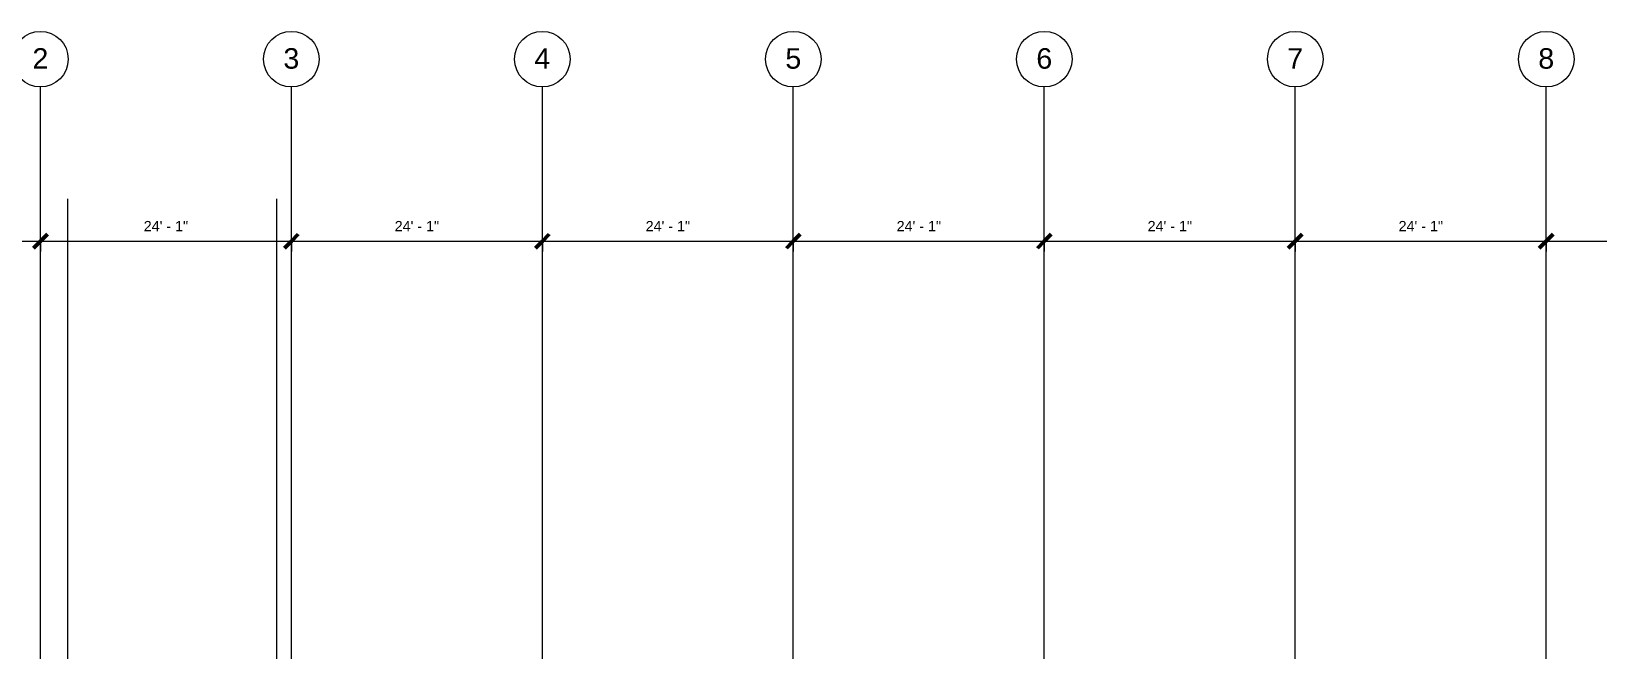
# Model space of a CAD drawing. Header units: inches. Extents: x 21836 to 26424, y -23174 to -20350.
# Drawn here: x 22786 to 24590, y -21074 to -20362 of the extents above; entities that cross this region are included whole.
import ezdxf

# ---------------------------------------------------------------- set-up
doc = ezdxf.new("R2010")
doc.units = ezdxf.units.IN
doc.header["$MEASUREMENT"] = 0
doc.linetypes.add('Grid Line 1_2_', pattern=[0.875, 0.5, -0.125, 0.125, -0.125])
for name, color, linetype, lineweight in [('A-ANNO-DIMS', 211, 'Continuous', 9), ('A-ANNO-DIMS-128', 211, 'Continuous', 9), ('A-DETL', 90, 'Continuous', 9), ('S-GRID', 1, 'Continuous', 9), ('S-GRID-IDEN', 1, 'Continuous', 9)]:
    doc.layers.add(name, color=color, linetype=linetype, lineweight=lineweight)
doc.styles.add('Arial', font='arial.ttf', dxfattribs={"height": 23.60479})
doc.styles.add('Arial_1', font='arial.ttf', dxfattribs={"height": 11.802395})
doc.dimstyles.new('Linear_-_3_32__Arial', dxfattribs={"dimscale": 12, "dimtxt": 12, "dimasz": 1.333333, "dimexe": 1, "dimexo": 0.666667, "dimgap": 0.666667, "dimtad": 1, "dimdec": 0, "dimzin": 1, "dimdsep": 46, "dimlunit": 4, "dimtxsty": 'Arial_1', "dimblk1": 'OBLIQUE', "dimblk2": 'OBLIQUE', "dimsah": 1, "dimcen": 0.09, "dimdle": 1, "dimazin": 0, "dimtfac": 1, "dimtdec": 4, "dimtix": 1, "dimtmove": 0, "dimatfit": 3, "dimfxl": 1, "dimtvp": 1, "dimtfill": 1, "dimfrac": 2, "dimtolj": 1, "dimtzin": 0, "dimarcsym": 2})

# ---------------------------------------------------------------- blocks, each defined once
blk = doc.blocks.new('Grid - Grid Head - Circle-14747-First Floor Plan')
at = {"layer": 'S-GRID-IDEN'}
blk.add_circle((0, 0), 0.25, dxfattribs=at)
blk = doc.blocks.new('DIMBLOCK1-First Floor Plan')
at = {"layer": 'A-ANNO-DIMS-128', "lineweight": 50}
for p, q in [((22076.4, -20603.7), (22084.4, -20595.7)), ((22796.4, -20603.7), (22804.4, -20595.7)), ((22076.4, -20603.7), (22068.4, -20611.7)), ((22796.4, -20603.7), (22788.4, -20611.7))]:
    blk.add_line(p, q, dxfattribs=at)
at = {"layer": 'A-ANNO-DIMS-128'}
for p, q in [((22064.4, -20603.7), (22796.4, -20603.7)), ((22076.4, -20600.4), (22076.4, -20615.7)), ((22076.4, -20603.7), (22076.4, -20600.4)), ((22796.4, -20600.4), (22796.4, -20615.7)), ((22796.4, -20603.7), (22796.4, -20600.4))]:
    blk.add_line(p, q, dxfattribs=at)
at = {"layer": 'A-ANNO-DIMS-128', "color": 0, "insert": (22410.9, -20580.4), "char_height": 11.8, "width": 61.145, "attachment_point": 1, "line_spacing_factor": 0.938532, "style": 'Arial_1', "bg_fill": 3, "box_fill_scale": 1.25, "bg_fill_color": 0, "bg_fill_transparency": 0}
blk.add_mtext('60\' - 0"', dxfattribs=at)
blk = doc.blocks.new('_Oblique')
at = {"color": 0, "linetype": 'ByBlock', "lineweight": -2}
blk.add_line((-0.5, -0.5), (0.5, 0.5), dxfattribs=at)
blk = doc.blocks.new('DIMBLOCK2-First Floor Plan')
at = {"layer": 'A-ANNO-DIMS-128', "lineweight": 50}
for p, q in [((22796.4, -20603.7), (22804.4, -20595.7)), ((23085.4, -20603.7), (23093.4, -20595.7)), ((22796.4, -20603.7), (22788.4, -20611.7)), ((23085.4, -20603.7), (23077.4, -20611.7))]:
    blk.add_line(p, q, dxfattribs=at)
at = {"layer": 'A-ANNO-DIMS-128'}
for p, q in [((22796.4, -20600.4), (22796.4, -20615.7)), ((22796.4, -20603.7), (22796.4, -20600.4)), ((22796.4, -20603.7), (23085.4, -20603.7)), ((23085.4, -20600.4), (23085.4, -20615.7)), ((23085.4, -20603.7), (23085.4, -20600.4))]:
    blk.add_line(p, q, dxfattribs=at)
at = {"layer": 'A-ANNO-DIMS-128', "color": 0, "insert": (22915.4, -20580.4), "char_height": 11.8, "width": 61.145, "attachment_point": 1, "line_spacing_factor": 0.938532, "style": 'Arial_1', "bg_fill": 3, "box_fill_scale": 1.25, "bg_fill_color": 0, "bg_fill_transparency": 0}
blk.add_mtext('24\' - 1"', dxfattribs=at)
blk = doc.blocks.new('DIMBLOCK3-First Floor Plan')
at = {"layer": 'A-ANNO-DIMS-128', "lineweight": 50}
for p, q in [((23085.4, -20603.7), (23093.4, -20595.7)), ((23374.4, -20603.7), (23382.4, -20595.7)), ((23085.4, -20603.7), (23077.4, -20611.7)), ((23374.4, -20603.7), (23366.4, -20611.7))]:
    blk.add_line(p, q, dxfattribs=at)
at = {"layer": 'A-ANNO-DIMS-128'}
for p, q in [((23085.4, -20600.4), (23085.4, -20615.7)), ((23085.4, -20603.7), (23085.4, -20600.4)), ((23085.4, -20603.7), (23374.4, -20603.7)), ((23374.4, -20600.4), (23374.4, -20615.7)), ((23374.4, -20603.7), (23374.4, -20600.4))]:
    blk.add_line(p, q, dxfattribs=at)
at = {"layer": 'A-ANNO-DIMS-128', "color": 0, "insert": (23204.4, -20580.4), "char_height": 11.8, "width": 61.145, "attachment_point": 1, "line_spacing_factor": 0.938532, "style": 'Arial_1', "bg_fill": 3, "box_fill_scale": 1.25, "bg_fill_color": 0, "bg_fill_transparency": 0}
blk.add_mtext('24\' - 1"', dxfattribs=at)
blk = doc.blocks.new('DIMBLOCK4-First Floor Plan')
at = {"layer": 'A-ANNO-DIMS-128', "lineweight": 50}
for p, q in [((23374.4, -20603.7), (23382.4, -20595.7)), ((23663.4, -20603.7), (23671.4, -20595.7)), ((23374.4, -20603.7), (23366.4, -20611.7)), ((23663.4, -20603.7), (23655.4, -20611.7))]:
    blk.add_line(p, q, dxfattribs=at)
at = {"layer": 'A-ANNO-DIMS-128'}
for p, q in [((23374.4, -20600.4), (23374.4, -20615.7)), ((23374.4, -20603.7), (23374.4, -20600.4)), ((23374.4, -20603.7), (23663.4, -20603.7)), ((23663.4, -20600.4), (23663.4, -20615.7)), ((23663.4, -20603.7), (23663.4, -20600.4))]:
    blk.add_line(p, q, dxfattribs=at)
at = {"layer": 'A-ANNO-DIMS-128', "color": 0, "insert": (23493.4, -20580.4), "char_height": 11.8, "width": 61.145, "attachment_point": 1, "line_spacing_factor": 0.938532, "style": 'Arial_1', "bg_fill": 3, "box_fill_scale": 1.25, "bg_fill_color": 0, "bg_fill_transparency": 0}
blk.add_mtext('24\' - 1"', dxfattribs=at)
blk = doc.blocks.new('DIMBLOCK5-First Floor Plan')
at = {"layer": 'A-ANNO-DIMS-128', "lineweight": 50}
for p, q in [((23663.4, -20603.7), (23671.4, -20595.7)), ((23952.4, -20603.7), (23960.4, -20595.7)), ((23663.4, -20603.7), (23655.4, -20611.7)), ((23952.4, -20603.7), (23944.4, -20611.7))]:
    blk.add_line(p, q, dxfattribs=at)
at = {"layer": 'A-ANNO-DIMS-128'}
for p, q in [((23663.4, -20600.4), (23663.4, -20615.7)), ((23663.4, -20603.7), (23663.4, -20600.4)), ((23663.4, -20603.7), (23952.4, -20603.7)), ((23952.4, -20600.4), (23952.4, -20615.7)), ((23952.4, -20603.7), (23952.4, -20600.4))]:
    blk.add_line(p, q, dxfattribs=at)
at = {"layer": 'A-ANNO-DIMS-128', "color": 0, "insert": (23782.4, -20580.4), "char_height": 11.8, "width": 61.145, "attachment_point": 1, "line_spacing_factor": 0.938532, "style": 'Arial_1', "bg_fill": 3, "box_fill_scale": 1.25, "bg_fill_color": 0, "bg_fill_transparency": 0}
blk.add_mtext('24\' - 1"', dxfattribs=at)
blk = doc.blocks.new('DIMBLOCK6-First Floor Plan')
at = {"layer": 'A-ANNO-DIMS-128', "lineweight": 50}
for p, q in [((23952.4, -20603.7), (23960.4, -20595.7)), ((24241.4, -20603.7), (24249.4, -20595.7)), ((23952.4, -20603.7), (23944.4, -20611.7)), ((24241.4, -20603.7), (24233.4, -20611.7))]:
    blk.add_line(p, q, dxfattribs=at)
at = {"layer": 'A-ANNO-DIMS-128'}
for p, q in [((23952.4, -20600.4), (23952.4, -20615.7)), ((23952.4, -20603.7), (23952.4, -20600.4)), ((23952.4, -20603.7), (24241.4, -20603.7)), ((24241.4, -20600.4), (24241.4, -20615.7)), ((24241.4, -20603.7), (24241.4, -20600.4))]:
    blk.add_line(p, q, dxfattribs=at)
at = {"layer": 'A-ANNO-DIMS-128', "color": 0, "insert": (24071.4, -20580.4), "char_height": 11.8, "width": 61.145, "attachment_point": 1, "line_spacing_factor": 0.938532, "style": 'Arial_1', "bg_fill": 3, "box_fill_scale": 1.25, "bg_fill_color": 0, "bg_fill_transparency": 0}
blk.add_mtext('24\' - 1"', dxfattribs=at)
blk = doc.blocks.new('DIMBLOCK7-First Floor Plan')
at = {"layer": 'A-ANNO-DIMS-128', "lineweight": 50}
for p, q in [((24241.4, -20603.7), (24249.4, -20595.7)), ((24530.4, -20603.7), (24538.4, -20595.7)), ((24241.4, -20603.7), (24233.4, -20611.7)), ((24530.4, -20603.7), (24522.4, -20611.7))]:
    blk.add_line(p, q, dxfattribs=at)
at = {"layer": 'A-ANNO-DIMS-128'}
for p, q in [((24241.4, -20600.4), (24241.4, -20615.7)), ((24241.4, -20603.7), (24241.4, -20600.4)), ((24241.4, -20603.7), (24530.4, -20603.7)), ((24530.4, -20600.4), (24530.4, -20615.7)), ((24530.4, -20603.7), (24530.4, -20600.4))]:
    blk.add_line(p, q, dxfattribs=at)
at = {"layer": 'A-ANNO-DIMS-128', "color": 0, "insert": (24360.4, -20580.4), "char_height": 11.8, "width": 61.145, "attachment_point": 1, "line_spacing_factor": 0.938532, "style": 'Arial_1', "bg_fill": 3, "box_fill_scale": 1.25, "bg_fill_color": 0, "bg_fill_transparency": 0}
blk.add_mtext('24\' - 1"', dxfattribs=at)
blk = doc.blocks.new('DIMBLOCK8-First Floor Plan')
at = {"layer": 'A-ANNO-DIMS-128', "lineweight": 50}
for p, q in [((24530.4, -20603.7), (24538.4, -20595.7)), ((24819.4, -20603.7), (24827.4, -20595.7)), ((24530.4, -20603.7), (24522.4, -20611.7)), ((24819.4, -20603.7), (24811.4, -20611.7))]:
    blk.add_line(p, q, dxfattribs=at)
at = {"layer": 'A-ANNO-DIMS-128'}
for p, q in [((24530.4, -20600.4), (24530.4, -20615.7)), ((24530.4, -20603.7), (24530.4, -20600.4)), ((24530.4, -20603.7), (24819.4, -20603.7)), ((24819.4, -20600.4), (24819.4, -20615.7)), ((24819.4, -20603.7), (24819.4, -20600.4))]:
    blk.add_line(p, q, dxfattribs=at)
at = {"layer": 'A-ANNO-DIMS-128', "color": 0, "insert": (24649.4, -20580.4), "char_height": 11.8, "width": 61.145, "attachment_point": 1, "line_spacing_factor": 0.938532, "style": 'Arial_1', "bg_fill": 3, "box_fill_scale": 1.25, "bg_fill_color": 0, "bg_fill_transparency": 0}
blk.add_mtext('24\' - 1"', dxfattribs=at)

msp = doc.modelspace()

# ---------------------------------------------------------------- linework, layer by layer
at = {"layer": 'A-DETL'}
for p, q in [((22828.1, -21129.1), (22828.1, -20555)), ((23068.1, -20555), (23068.1, -21128.6))]:
    msp.add_line(p, q, dxfattribs=at)
at = {"layer": 'S-GRID', "linetype": 'Grid Line 1_2_'}
for p, q in [((22796.4, -22848.2), (22796.4, -20426.1)), ((23085.4, -22848.2), (23085.4, -20426.1)), ((23374.4, -22848.2), (23374.4, -20426.1)), ((23663.4, -22848.2), (23663.4, -20426.1)), ((23952.4, -22848.2), (23952.4, -20426.1)), ((24241.4, -22848.2), (24241.4, -20426.1)), ((24530.4, -22848.2), (24530.4, -20426.1))]:
    msp.add_line(p, q, dxfattribs=at)

# ---------------------------------------------------------------- block references
at = {"layer": 'S-GRID-IDEN', "xscale": 127.9999999999999, "yscale": 127.9999999999999, "zscale": 127.9999999999999}
for p in [(22796.4, -20394.1), (23085.4, -20394.1), (23374.4, -20394.1), (23663.4, -20394.1), (23952.4, -20394.1), (24241.4, -20394.1), (24530.4, -20394.1)]:
    msp.add_blockref('Grid - Grid Head - Circle-14747-First Floor Plan', p, dxfattribs=at)

# ---------------------------------------------------------------- next in the draw order: texts
at = {"layer": 'S-GRID-IDEN', "char_height": 23.6, "width": 21.888, "attachment_point": 2, "line_spacing_factor": 0.938532, "style": 'Arial', "bg_fill": 3, "box_fill_scale": 1.25, "bg_fill_color": 0, "bg_fill_transparency": 0}
for s, insert in [('2', (22796.4, -20381.5)), ('3', (23085.4, -20381.5)), ('4', (23374.4, -20381.5)), ('5', (23663.4, -20381.5)), ('6', (23952.4, -20381.5)), ('7', (24241.4, -20381.5)), ('8', (24530.4, -20381.5))]:
    msp.add_mtext(s, dxfattribs=dict(at, insert=insert))

# ---------------------------------------------------------------- next in the draw order: dimensions: what is measured, and where the dimension line sits
at = {"layer": 'A-ANNO-DIMS'}
dim = msp.add_linear_dim(base=(22796.4, -20603.7), p1=(22076.4, -20592.4), p2=(22796.4, -20592.4), dimstyle='Linear_-_3_32__Arial', override={"dimpost": '<>', "dimfxl": 720}, dxfattribs=at)
dim.commit()
dim.dimension.update_dxf_attribs({"geometry": 'DIMBLOCK1-First Floor Plan', "text_midpoint": (22436.4, -20589.7)})

# ---------------------------------------------------------------- next in the draw order: dimensions: what is measured, and where the dimension line sits
dim = msp.add_linear_dim(base=(23085.4, -20603.7), p1=(22796.4, -20592.4), p2=(23085.4, -20592.4), dimstyle='Linear_-_3_32__Arial', override={"dimpost": '<>', "dimfxl": 289}, dxfattribs=at)
dim.commit()
dim.dimension.update_dxf_attribs({"geometry": 'DIMBLOCK2-First Floor Plan', "text_midpoint": (22940.9, -20589.8)})

# ---------------------------------------------------------------- next in the draw order: dimensions: what is measured, and where the dimension line sits
dim = msp.add_linear_dim(base=(23374.4, -20603.7), p1=(23085.4, -20592.4), p2=(23374.4, -20592.4), dimstyle='Linear_-_3_32__Arial', override={"dimpost": '<>', "dimfxl": 289}, dxfattribs=at)
dim.commit()
dim.dimension.update_dxf_attribs({"geometry": 'DIMBLOCK3-First Floor Plan', "text_midpoint": (23229.9, -20589.8)})

# ---------------------------------------------------------------- next in the draw order: dimensions: what is measured, and where the dimension line sits
dim = msp.add_linear_dim(base=(23663.4, -20603.7), p1=(23374.4, -20592.4), p2=(23663.4, -20592.4), dimstyle='Linear_-_3_32__Arial', override={"dimpost": '<>', "dimfxl": 289}, dxfattribs=at)
dim.commit()
dim.dimension.update_dxf_attribs({"geometry": 'DIMBLOCK4-First Floor Plan', "text_midpoint": (23518.9, -20589.8)})

# ---------------------------------------------------------------- next in the draw order: dimensions: what is measured, and where the dimension line sits
dim = msp.add_linear_dim(base=(23952.4, -20603.7), p1=(23663.4, -20592.4), p2=(23952.4, -20592.4), dimstyle='Linear_-_3_32__Arial', override={"dimpost": '<>', "dimfxl": 289}, dxfattribs=at)
dim.commit()
dim.dimension.update_dxf_attribs({"geometry": 'DIMBLOCK5-First Floor Plan', "text_midpoint": (23807.9, -20589.8)})

# ---------------------------------------------------------------- next in the draw order: dimensions: what is measured, and where the dimension line sits
dim = msp.add_linear_dim(base=(24241.4, -20603.7), p1=(23952.4, -20592.4), p2=(24241.4, -20592.4), dimstyle='Linear_-_3_32__Arial', override={"dimpost": '<>', "dimfxl": 289}, dxfattribs=at)
dim.commit()
dim.dimension.update_dxf_attribs({"geometry": 'DIMBLOCK6-First Floor Plan', "text_midpoint": (24096.9, -20589.8)})

# ---------------------------------------------------------------- next in the draw order: dimensions: what is measured, and where the dimension line sits
dim = msp.add_linear_dim(base=(24530.4, -20603.7), p1=(24241.4, -20592.4), p2=(24530.4, -20592.4), dimstyle='Linear_-_3_32__Arial', override={"dimpost": '<>', "dimfxl": 289}, dxfattribs=at)
dim.commit()
dim.dimension.update_dxf_attribs({"geometry": 'DIMBLOCK7-First Floor Plan', "text_midpoint": (24385.9, -20589.8)})

# ---------------------------------------------------------------- next in the draw order: dimensions: what is measured, and where the dimension line sits
dim = msp.add_linear_dim(base=(24819.4, -20603.7), p1=(24530.4, -20592.4), p2=(24819.4, -20592.4), dimstyle='Linear_-_3_32__Arial', override={"dimpost": '<>', "dimfxl": 289}, dxfattribs=at)
dim.commit()
dim.dimension.update_dxf_attribs({"geometry": 'DIMBLOCK8-First Floor Plan', "text_midpoint": (24674.9, -20589.8)})

doc.saveas('drawing.dxf')
